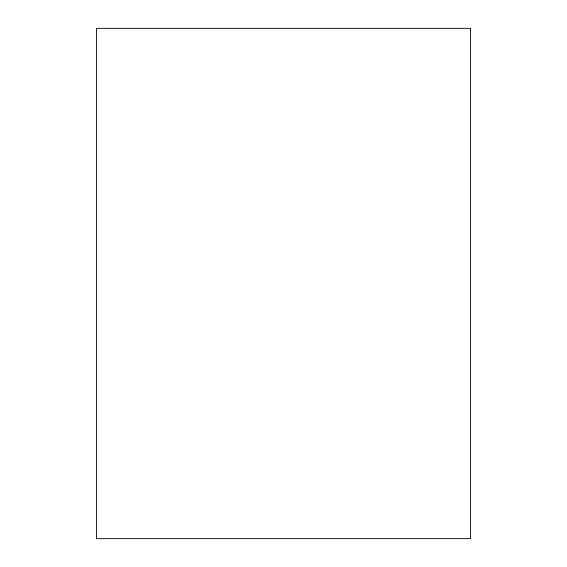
<?xml version="1.0" encoding="UTF-8"?>
<svg xmlns="http://www.w3.org/2000/svg" width="567" height="567" viewBox="0 0 567 567"><rect width="100%" height="100%" fill="white"/><g stroke="black" fill="none" stroke-linecap="round" stroke-linejoin="round"><path stroke-width="0.85" d="M470.575 28.35L96.425 28.35L96.425 538.65L470.575 538.65L470.575 28.35"/></g></svg>
